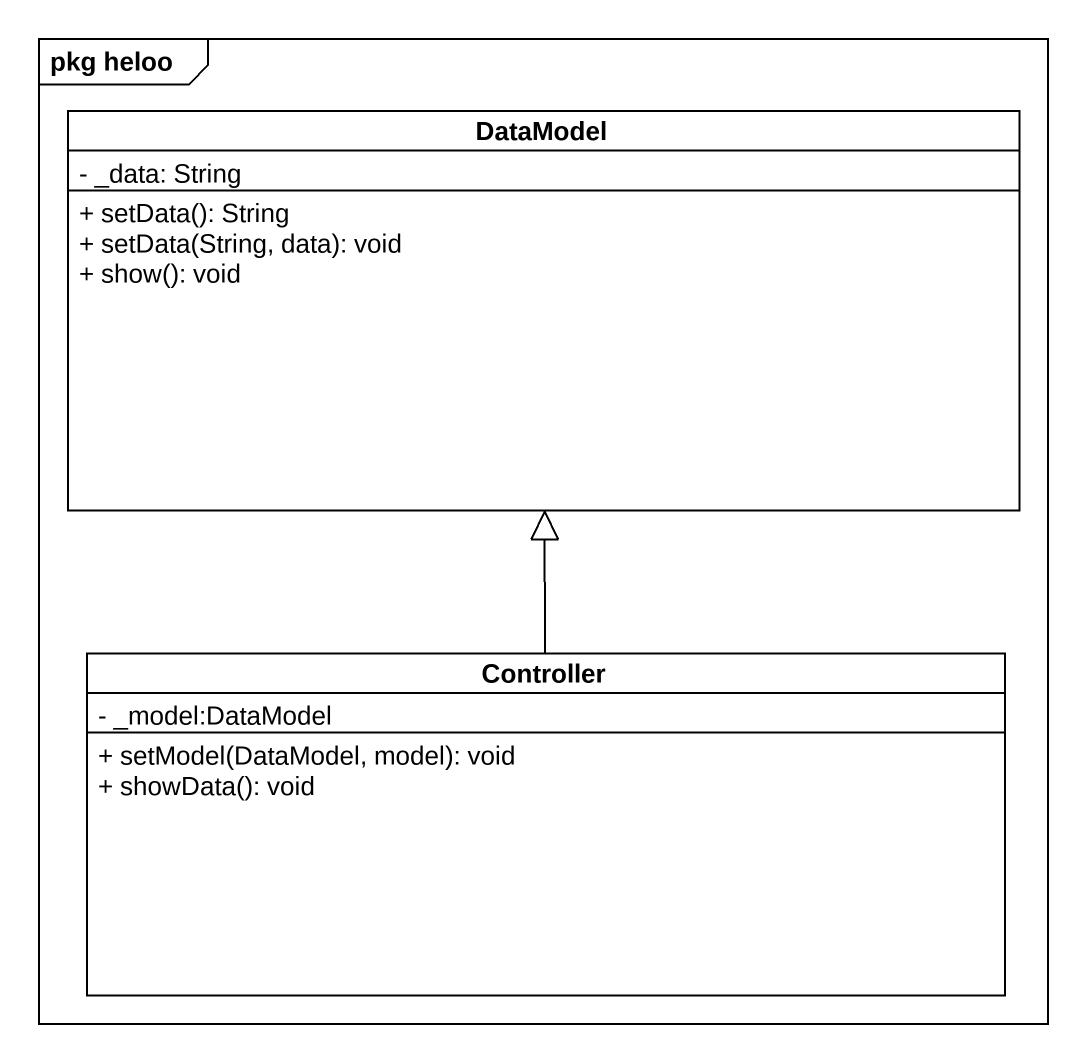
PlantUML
@startuml
mainframe pkg heloo
hide circle
hide empty members
skinparam classAttributeIconSize 0
class DataModel {
  - _data: String
  + setData(): String
  + setData(String, data): void
  + show(): void
}
class Controller {
  - _model:DataModel
  + setModel(DataModel, model): void
  + showData(): void
}
Controller -up-|> DataModel
@enduml
